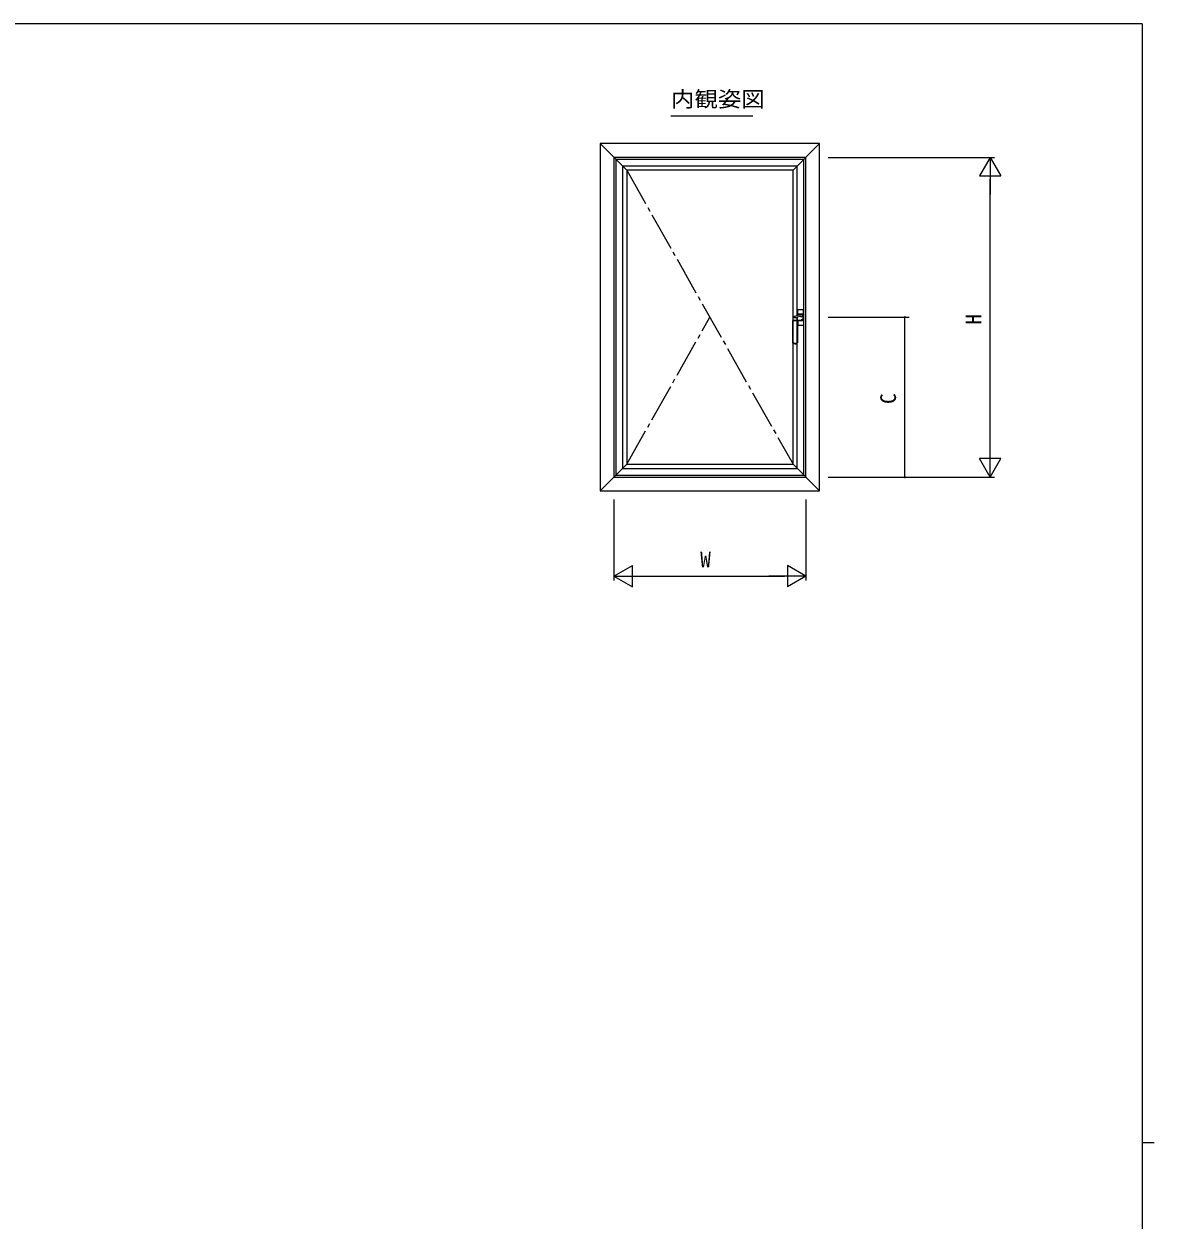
# Model space of a CAD drawing. Units: millimetres on the paper. Extents: x -420 to 373, y -297 to 267.
# Drawn here: x 90 to 355.1, y -16.3 to 264.4 of the extents above; entities that cross this region are included whole.
import ezdxf
from ezdxf.enums import TextEntityAlignment as Align

# ---------------------------------------------------------------- set-up
doc = ezdxf.new("R2010")
doc.units = ezdxf.units.MM
doc.linetypes.add('CHAIN2', pattern=[12, 9, -1, 1, -1])
for name, color, linetype, lineweight in [('0-1_YKK_ZWAK', 7, 'Continuous', 9), ('0-3_YKK_12', 2, 'Continuous', 9), ('0-4_YKK_D', 6, 'Continuous', 9), ('0-5_YKK_A1', 4, 'Continuous', 9)]:
    doc.layers.add(name, color=color, linetype=linetype, lineweight=lineweight)
doc.layers.add('0-2_USER1', color=3, linetype='Continuous')
doc.styles.add('ＭＳ ゴシック', font='')
doc.styles.get('ＭＳ ゴシック').set_extended_font_data('MS Gothic')

msp = doc.modelspace()

# ---------------------------------------------------------------- linework, layer by layer
at = {"layer": '0-1_YKK_ZWAK'}
for p, q in [((352.3, 264.4), (-417.7, 264.4)), ((352.3, 264.4), (352.3, -260.6)), ((352.3, 1.9), (355.1, 1.9))]:
    msp.add_line(p, q, dxfattribs=at)
at = {"layer": '0-3_YKK_12'}
msp.add_line((241.785, 242.835), (260.985, 242.835), dxfattribs=at)
at = {"layer": '0-4_YKK_D'}
for p, q in [((278.661, 233.056), (317.661, 233.056)), ((316.661, 233.056), (314.161, 228.726)), ((316.661, 233.056), (319.161, 228.726)), ((316.661, 233.056), (316.661, 224.396)), ((314.161, 228.726), (319.161, 228.726)), ((316.661, 163.056), (316.661, 228.056)), ((278.661, 195.556), (297.661, 195.556)), ((296.661, 158.056), (296.661, 195.556)), ((316.661, 158.056), (316.661, 166.716)), ((316.661, 158.056), (314.161, 162.386)), ((319.161, 162.386), (314.161, 162.386)), ((316.661, 158.056), (319.161, 162.386)), ((278.661, 158.056), (297.661, 158.056)), ((278.661, 158.056), (317.661, 158.056)), ((228.411, 152.806), (228.411, 133.806)), ((273.411, 152.806), (273.411, 133.806)), ((228.411, 134.806), (232.741, 137.306)), ((228.411, 134.806), (232.741, 132.306)), ((228.411, 134.806), (237.071, 134.806)), ((232.741, 132.306), (232.741, 137.306)), ((233.411, 134.806), (268.411, 134.806)), ((273.411, 134.806), (264.75, 134.806)), ((273.411, 134.806), (269.081, 137.306)), ((269.081, 137.306), (269.081, 132.306)), ((273.411, 134.806), (269.081, 132.306))]:
    msp.add_line(p, q, dxfattribs=at)
for centre, start, end in [((296.661, 195.556), 90, 270), ((296.661, 195.556), 270, 90), ((296.661, 158.056), 90, 270), ((296.661, 158.056), 270, 90)]:
    msp.add_arc(centre, 0.106, start, end, dxfattribs=at)
at = {"layer": '0-5_YKK_A1'}
for p, q in [((225.161, 236.306), (231.411, 230.056)), ((270.411, 230.056), (276.661, 236.306)), ((271.501, 196.656), (271.501, 197.331)), ((271.501, 196.656), (271.514, 196.656)), ((271.501, 196.506), (271.501, 196.606)), ((271.501, 196.606), (271.514, 196.606)), ((271.501, 196.506), (271.514, 196.506)), ((271.521, 196.381), (271.521, 197.331)), ((271.576, 197.406), (272.826, 197.406)), ((271.576, 197.39), (272.826, 197.39)), ((272.881, 196.381), (272.881, 197.331)), ((272.901, 196.656), (272.887, 196.656)), ((272.901, 196.606), (272.887, 196.606)), ((272.901, 196.506), (272.887, 196.506)), ((272.901, 196.656), (272.901, 197.331)), ((272.901, 196.506), (272.901, 196.606)), ((270.369, 195.537), (270.369, 194.806)), ((270.369, 194.806), (271.346, 194.806)), ((270.369, 190.597), (270.369, 194.781)), ((270.372, 194.781), (270.369, 194.781)), ((270.369, 194.781), (270.369, 194.781)), ((270.383, 194.784), (270.372, 194.781)), ((270.411, 194.784), (270.411, 194.806)), ((270.433, 194.806), (270.433, 195.399)), ((270.433, 189.635), (270.433, 194.784)), ((271.319, 194.785), (270.482, 194.785)), ((270.901, 195.814), (271.515, 196.044)), ((271.42, 195.556), (271.369, 195.503)), ((271.369, 194.811), (271.369, 195.503)), ((271.369, 189.635), (271.369, 194.784)), ((271.407, 194.81), (271.394, 194.814)), ((271.407, 194.809), (272.401, 194.981)), ((271.407, 194.81), (271.407, 194.784)), ((271.407, 194.81), (271.407, 194.81)), ((271.411, 194.784), (271.411, 194.81)), ((271.419, 194.819), (271.42, 194.819)), ((272.201, 195.74), (271.42, 195.556)), ((271.42, 195.556), (271.42, 194.819)), ((271.42, 194.819), (272.398, 194.997)), ((271.432, 194.781), (271.432, 190.597)), ((271.432, 194.781), (271.432, 194.781)), ((271.501, 196.331), (271.501, 196.456)), ((271.501, 196.456), (271.514, 196.456)), ((271.501, 196.331), (271.518, 196.331)), ((271.512, 196.3), (271.501, 196.306)), ((271.501, 196.039), (271.501, 196.306)), ((271.501, 194.806), (271.501, 194.825)), ((271.512, 194.812), (271.501, 194.806)), ((271.501, 194.781), (271.518, 194.781)), ((271.501, 194.781), (271.501, 194.656)), ((271.501, 194.656), (271.514, 194.656)), ((271.501, 194.606), (271.514, 194.606)), ((271.501, 194.606), (271.501, 194.506)), ((271.501, 194.506), (271.514, 194.506)), ((271.501, 194.456), (271.514, 194.456)), ((271.501, 194.456), (271.501, 193.781)), ((271.521, 194.731), (271.521, 193.781)), ((271.526, 196.331), (271.526, 196.306)), ((271.543, 196.306), (271.526, 196.306)), ((271.526, 194.781), (271.526, 194.806)), ((271.543, 194.806), (271.526, 194.806)), ((271.543, 196.306), (271.593, 196.306)), ((271.543, 194.806), (271.593, 194.806)), ((271.576, 193.722), (272.826, 193.722)), ((271.576, 193.706), (272.826, 193.706)), ((271.587, 196.306), (271.587, 196.305)), ((271.587, 196.305), (271.612, 196.305)), ((271.587, 196.299), (272.814, 196.299)), ((271.587, 194.813), (272.814, 194.813)), ((271.587, 194.807), (271.612, 194.807)), ((271.587, 194.806), (271.587, 194.807)), ((272.808, 196.306), (271.593, 196.306)), ((272.808, 194.806), (271.593, 194.806)), ((271.612, 196.305), (271.612, 196.306)), ((271.612, 196.305), (271.616, 196.303)), ((271.612, 194.807), (271.616, 194.809)), ((271.612, 194.807), (271.612, 194.806)), ((271.681, 196.131), (272.201, 196.131)), ((272.71, 196.302), (271.691, 196.302)), ((272.71, 194.81), (271.691, 194.81)), ((272.761, 195.19), (272.761, 195.816)), ((272.776, 195.914), (272.776, 195.185)), ((272.789, 196.305), (272.785, 196.303)), ((272.789, 194.807), (272.785, 194.809)), ((272.789, 196.306), (272.789, 196.305)), ((272.789, 196.305), (272.814, 196.305)), ((272.789, 194.807), (272.814, 194.807)), ((272.789, 194.806), (272.789, 194.807)), ((272.808, 196.331), (272.883, 196.331)), ((272.808, 196.306), (272.858, 196.306)), ((272.808, 194.806), (272.858, 194.806)), ((272.808, 194.781), (272.883, 194.781)), ((272.814, 196.305), (272.816, 196.306)), ((272.814, 196.305), (272.814, 196.306)), ((272.814, 194.807), (272.816, 194.806)), ((272.814, 194.807), (272.814, 194.806)), ((272.881, 194.731), (272.881, 193.781)), ((272.883, 196.331), (272.901, 196.331)), ((272.883, 194.781), (272.901, 194.781)), ((272.901, 196.456), (272.887, 196.456)), ((272.901, 194.656), (272.887, 194.656)), ((272.901, 194.606), (272.887, 194.606)), ((272.901, 194.506), (272.887, 194.506)), ((272.901, 194.456), (272.887, 194.456)), ((272.901, 196.331), (272.901, 196.456)), ((272.901, 194.806), (272.901, 196.306)), ((272.901, 194.781), (272.901, 194.656)), ((272.901, 194.606), (272.901, 194.506)), ((272.901, 194.456), (272.901, 193.781)), ((270.369, 190.597), (270.369, 190.597)), ((270.369, 189.573), (270.369, 190.545)), ((270.369, 190.545), (270.369, 190.545)), ((271.428, 189.545), (271.428, 189.543)), ((271.432, 190.597), (271.432, 190.597)), ((271.432, 190.545), (271.432, 189.573)), ((271.432, 190.545), (271.432, 190.545)), ((225.161, 154.806), (231.411, 161.056)), ((270.411, 161.056), (276.661, 154.806))]:
    msp.add_line(p, q, dxfattribs=at)
at = {"layer": '0-5_YKK_A1', "linetype": 'CHAIN2'}
for p, q in [((231.411, 230.056), (270.411, 161.056)), ((231.411, 161.056), (250.911, 195.556))]:
    msp.add_line(p, q, dxfattribs=at)
at = {"layer": '0-5_YKK_A1'}
for points in [[(225.161, 154.806), (276.661, 154.806), (276.661, 236.306), (225.161, 236.306)], [(228.411, 233.056), (228.411, 158.056), (273.411, 158.056), (273.411, 233.056)], [(228.861, 158.506), (272.961, 158.506), (272.961, 232.606), (228.861, 232.606)]]:
    msp.add_lwpolyline(points, close=True, dxfattribs=at)
for points in [[(276.661, 158.056), (276.661, 236.306), (228.411, 236.306)], [(271.411, 196.005), (271.411, 231.056), (230.411, 231.056), (230.411, 160.056)], [(270.411, 195.603), (270.411, 230.056), (231.411, 230.056), (231.411, 161.056)], [(270.369, 195.537), (270.376, 195.471), (270.383, 195.404)], [(270.383, 195.404), (270.388, 195.396), (270.402, 195.394), (270.422, 195.397), (270.447, 195.404), (270.477, 195.415), (270.482, 195.417)], [(270.482, 194.785), (270.463, 194.785), (270.445, 194.784), (270.428, 194.784), (270.413, 194.784), (270.401, 194.784), (270.391, 194.784), (270.385, 194.784), (270.383, 194.784)], [(270.482, 195.417), (270.688, 195.482), (270.901, 195.503), (271.369, 195.503)], [(271.419, 194.784), (271.416, 194.784), (271.41, 194.784), (271.401, 194.784), (271.388, 194.784), (271.373, 194.784), (271.356, 194.784), (271.338, 194.785), (271.319, 194.785)], [(271.343, 194.806), (271.397, 194.816), (271.419, 194.819)], [(271.346, 194.806), (271.38, 194.812), (271.394, 194.814)], [(271.432, 194.781), (271.429, 194.781), (271.419, 194.784)], [(271.587, 196.305), (271.586, 196.306), (271.501, 196.306)], [(271.587, 194.807), (271.586, 194.806), (271.501, 194.806)], [(271.587, 196.299), (271.573, 196.299), (271.559, 196.299), (271.546, 196.299), (271.535, 196.299), (271.526, 196.3), (271.519, 196.3), (271.514, 196.3), (271.512, 196.3)], [(271.587, 194.813), (271.573, 194.813), (271.559, 194.813), (271.546, 194.813), (271.535, 194.813), (271.526, 194.812), (271.519, 194.812), (271.514, 194.812), (271.512, 194.812)], [(271.607, 196.099), (271.57, 196.07), (271.515, 196.044)], [(271.518, 196.331), (271.593, 196.331), (272.808, 196.331)], [(271.518, 194.781), (271.593, 194.781), (272.808, 194.781)], [(271.616, 196.303), (271.618, 196.303), (271.623, 196.303), (271.63, 196.302), (271.639, 196.302), (271.651, 196.302), (271.663, 196.302), (271.677, 196.302), (271.691, 196.302)], [(271.616, 194.809), (271.618, 194.809), (271.623, 194.81), (271.63, 194.81), (271.639, 194.81), (271.651, 194.81), (271.663, 194.81), (271.677, 194.81), (271.691, 194.81)], [(272.201, 195.74), (272.357, 195.766), (272.511, 195.767)], [(272.511, 195.024), (272.454, 195.009), (272.398, 194.997)], [(272.761, 195.816), (272.752, 195.792), (272.731, 195.775), (272.697, 195.765), (272.653, 195.761), (272.597, 195.762), (272.533, 195.766), (272.511, 195.767)], [(272.511, 195.024), (272.584, 195.048), (272.649, 195.074), (272.699, 195.097), (272.705, 195.1)], [(272.71, 196.302), (272.724, 196.302), (272.738, 196.302), (272.751, 196.302), (272.762, 196.302), (272.771, 196.302), (272.778, 196.303), (272.783, 196.303), (272.785, 196.303)], [(272.71, 194.81), (272.724, 194.81), (272.738, 194.81), (272.751, 194.81), (272.762, 194.81), (272.771, 194.81), (272.778, 194.81), (272.783, 194.809), (272.785, 194.809)], [(272.761, 195.816), (272.767, 195.876), (272.773, 195.937)], [(272.889, 196.3), (272.887, 196.3), (272.883, 196.3), (272.876, 196.3), (272.866, 196.299), (272.855, 196.299), (272.842, 196.299), (272.829, 196.299), (272.814, 196.299)], [(272.889, 194.812), (272.887, 194.812), (272.883, 194.812), (272.876, 194.812), (272.866, 194.813), (272.855, 194.813), (272.842, 194.813), (272.829, 194.813), (272.814, 194.813)], [(272.889, 196.3), (272.901, 196.306), (272.816, 196.306)], [(272.889, 194.812), (272.901, 194.806), (272.816, 194.806)], [(272.876, 196.331), (272.876, 196.306), (272.858, 196.306)], [(272.876, 194.781), (272.876, 194.806), (272.858, 194.806)], [(230.411, 160.056), (271.411, 160.056), (271.411, 189.507)], [(231.411, 161.056), (270.411, 161.056), (270.411, 189.481)], [(270.369, 190.545), (270.369, 190.548), (270.369, 190.597)], [(270.901, 189.306), (270.881, 189.306), (270.831, 189.309), (270.781, 189.315), (270.735, 189.323), (270.69, 189.334), (270.647, 189.347), (270.604, 189.362), (270.565, 189.379), (270.532, 189.395), (270.501, 189.412), (270.47, 189.432), (270.441, 189.453), (270.415, 189.477), (270.398, 189.496), (270.386, 189.514), (270.377, 189.533), (270.369, 189.573)], [(270.901, 189.306), (270.92, 189.306), (270.97, 189.309), (271.02, 189.315), (271.066, 189.323), (271.111, 189.334), (271.155, 189.347), (271.197, 189.362), (271.237, 189.379), (271.269, 189.395), (271.3, 189.412), (271.331, 189.432), (271.36, 189.453), (271.386, 189.477), (271.403, 189.496), (271.415, 189.514), (271.424, 189.533), (271.432, 189.573)], [(271.432, 190.597), (271.432, 190.586), (271.432, 190.545)]]:
    msp.add_lwpolyline(points, dxfattribs=at)
for centre, radius, start, end in [((271.501, 196.631), 0.025, 90, 270), ((271.501, 196.481), 0.025, 90, 270), ((271.576, 197.331), 0.0749, 89.9857, 180.01428), ((271.169, 196.631), 0.346, 355.8605, 4.13948), ((271.169, 196.481), 0.346, 355.8605, 4.13948), ((272.826, 197.331), 0.0749, 359.9857, 90.01428), ((273.233, 196.631), 0.346, 175.8605, 184.13948), ((273.233, 196.481), 0.346, 175.8605, 184.13948), ((272.901, 196.631), 0.025, 270, 90), ((272.901, 196.481), 0.025, 270, 90), ((270.499, 195.501), 0.135, 116.4919, 164.48589), ((270.934, 194.933), 0.849, 107.88213, 125.69209), ((268.931, 201.519), 6.035, 286.7812, 289.04893), ((271.501, 194.631), 0.025, 90, 270), ((271.501, 194.481), 0.025, 90, 270), ((271.576, 193.781), 0.0749, 179.9857, 270.01428), ((271.169, 194.631), 0.346, 355.8605, 4.13948), ((271.169, 194.481), 0.346, 355.8605, 4.13948), ((271.681, 196.031), 0.1, 90, 137.13098), ((272.201, 195.006), 1.125, 62.39232, 90), ((272.186, 196.085), 1.125, 281.00354, 301.61459), ((272.661, 195.19), 0.1, 296.31184, 0), ((272.676, 195.914), 0.1, 0, 62.39232), ((272.676, 195.185), 0.1, 298.51752, 0), ((272.826, 193.781), 0.0749, 269.9857, 0.01428), ((273.233, 194.631), 0.346, 175.8605, 184.13948), ((273.233, 194.481), 0.346, 175.8605, 184.13948), ((272.901, 194.631), 0.025, 270, 90), ((272.901, 194.481), 0.025, 270, 90), ((270.532, 189.635), 0.1, 180, 248.95508), ((270.901, 190.592), 1.125, 248.81363, 291.04491), ((271.269, 189.635), 0.1, 291.04491, 0)]:
    msp.add_arc(centre, radius, start, end, dxfattribs=at)

# ---------------------------------------------------------------- texts
at = {"layer": '0-2_USER1', "style": 'ＭＳ ゴシック', "width": 1.1}
msp.add_text('内観姿図', height=3.666, dxfattribs=at).set_placement((241.785, 243.835), align=Align.BOTTOM_LEFT)
at = {"layer": '0-4_YKK_D', "color": 3, "style": 'ＭＳ ゴシック'}
for s, p in [('H', (315.661, 193.831)), ('C', (295.661, 175.212))]:
    msp.add_text(s, height=3.666, rotation=90, dxfattribs=at).set_placement(p, align=Align.BOTTOM_LEFT)
msp.add_text('W', height=3.666, dxfattribs=at).set_placement((248.642, 135.806), align=Align.BOTTOM_LEFT)

doc.saveas('drawing.dxf')
